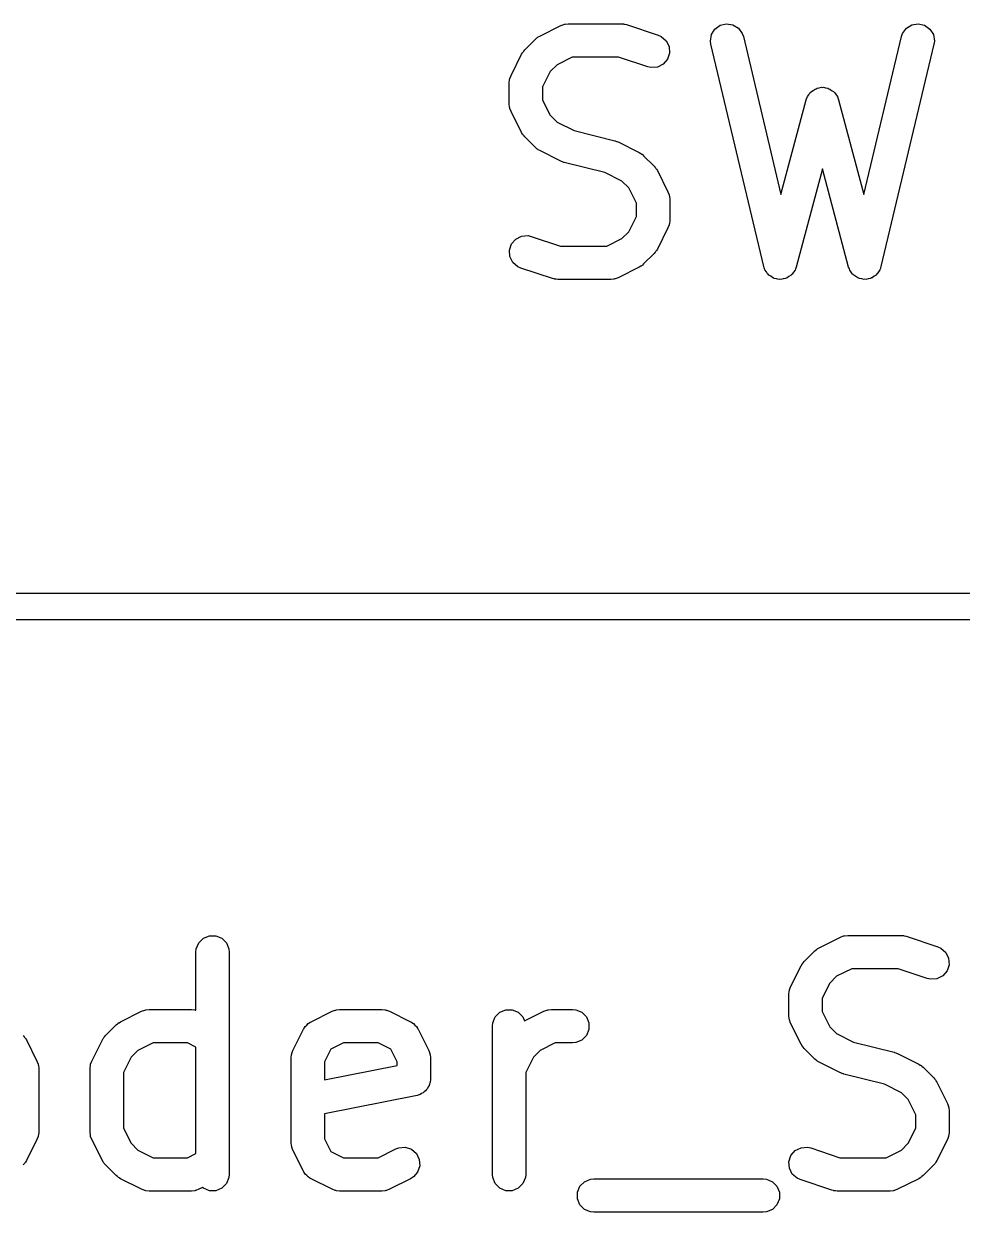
# Model space of a CAD drawing. Header units: millimetres. Extents: x 129 to 276, y -185 to -58.
# Drawn here: x 268.01 to 272.23, y -147.78 to -142.43 of the extents above; entities that cross this region are included whole.
import ezdxf

# ---------------------------------------------------------------- set-up
doc = ezdxf.new("R2010")
doc.units = ezdxf.units.MM
doc.layers.add('F.Fab', color=9, linetype='CONTINUOUS', true_color=0xafafaf)

msp = doc.modelspace()

# ---------------------------------------------------------------- linework, layer by layer
at = {"layer": 'F.Fab', "linetype": 'CONTINUOUS'}
for p, q in [((270.328364, -142.485356), (270.423602, -142.437737)), ((270.423602, -142.437737), (270.437333, -142.432482)), ((270.437333, -142.432482), (270.440022, -142.43229)), ((270.440022, -142.43229), (270.442511, -142.43126)), ((270.442511, -142.43126), (270.457143, -142.429819)), ((270.457143, -142.429819), (270.695238, -142.429819)), ((270.695238, -142.429819), (270.702643, -142.430548)), ((270.702643, -142.430548), (270.704618, -142.430408)), ((270.704618, -142.430408), (270.707215, -142.430998)), ((270.707215, -142.430998), (270.70987, -142.43126)), ((270.70987, -142.43126), (270.711701, -142.432018)), ((270.711701, -142.432018), (270.718955, -142.433668)), ((270.718955, -142.433668), (270.861812, -142.481287)), ((271.11645, -142.453806), (271.140157, -142.436649)), ((271.140157, -142.436649), (271.168625, -142.429871)), ((271.168625, -142.429871), (271.19752, -142.434504)), ((271.19752, -142.434504), (271.222442, -142.44984)), ((271.222442, -142.44984), (271.239599, -142.473547)), ((271.960402, -142.473547), (271.977559, -142.44984)), ((271.977559, -142.44984), (272.002481, -142.434504)), ((272.002481, -142.434504), (272.031376, -142.429871)), ((272.031376, -142.429871), (272.059844, -142.43665)), ((272.059844, -142.43665), (272.083551, -142.453806)), ((270.261253, -142.547024), (270.308872, -142.499405)), ((270.308872, -142.499405), (270.314621, -142.494686)), ((270.314621, -142.494686), (270.315921, -142.493188)), ((270.315921, -142.493188), (270.31818, -142.491766)), ((270.31818, -142.491766), (270.320237, -142.490078)), ((270.320237, -142.490078), (270.322064, -142.48932)), ((270.322064, -142.48932), (270.328364, -142.485356)), ((270.861812, -142.481287), (270.875237, -142.487281)), ((270.875237, -142.487281), (270.897344, -142.506455)), ((271.096481, -142.507623), (271.101114, -142.478728)), ((271.101114, -142.478728), (271.11645, -142.453806)), ((271.239599, -142.473547), (271.244389, -142.487447)), ((271.244389, -142.487447), (271.41364, -143.198303)), ((271.786359, -143.198303), (271.955612, -142.487448)), ((271.955612, -142.487448), (271.960402, -142.473547)), ((272.083551, -142.453806), (272.098887, -142.478728)), ((272.098887, -142.478728), (272.10352, -142.507623)), ((270.251926, -142.558389), (270.253614, -142.556332)), ((270.253614, -142.556332), (270.255036, -142.554073)), ((270.255036, -142.554073), (270.256534, -142.552773)), ((270.256534, -142.552773), (270.261253, -142.547024)), ((270.897344, -142.506455), (270.910431, -142.532628)), ((270.910431, -142.532628), (270.912506, -142.561818)), ((271.098469, -142.522191), (271.096481, -142.507623)), ((271.336564, -143.522191), (271.098469, -142.522191)), ((272.101532, -142.522191), (271.863436, -143.522191)), ((272.10352, -142.507623), (272.101532, -142.522191)), ((270.199585, -142.661754), (270.247204, -142.566516)), ((270.247204, -142.566516), (270.251168, -142.560216)), ((270.251168, -142.560216), (270.251926, -142.558389)), ((270.474848, -142.579819), (270.406332, -142.614077)), ((270.683068, -142.579819), (270.474848, -142.579819)), ((270.814377, -142.623589), (270.683068, -142.579819)), ((270.903252, -142.58958), (270.884078, -142.611688)), ((270.912506, -142.561818), (270.903252, -142.58958)), ((270.19433, -142.675486), (270.199585, -142.661754)), ((270.375925, -142.644484), (270.341667, -142.713)), ((270.406332, -142.614077), (270.375925, -142.644484)), ((270.828714, -142.626849), (270.814377, -142.623589)), ((270.857904, -142.624774), (270.828714, -142.626849)), ((270.884078, -142.611688), (270.857904, -142.624774)), ((270.191667, -142.695295), (270.193108, -142.680663)), ((270.191667, -142.790533), (270.191667, -142.695295)), ((270.193108, -142.680663), (270.194139, -142.678173)), ((270.194139, -142.678173), (270.19433, -142.675486)), ((270.341667, -142.713), (270.341667, -142.772828)), ((271.585624, -142.718237), (271.595185, -142.715688)), ((271.595185, -142.715688), (271.599997, -142.716327)), ((271.599997, -142.716327), (271.604816, -142.715687)), ((271.604816, -142.715687), (271.614386, -142.718239)), ((271.41364, -143.198303), (271.527532, -142.771208)), ((271.527532, -142.771208), (271.528817, -142.767779)), ((271.528817, -142.767779), (271.529009, -142.76634)), ((271.529009, -142.76634), (271.529998, -142.76463)), ((271.529998, -142.76463), (271.532695, -142.757441)), ((271.532695, -142.757441), (271.538712, -142.74958)), ((271.538712, -142.74958), (271.543671, -142.741015)), ((271.543671, -142.741015), (271.547528, -142.738062)), ((271.547528, -142.738062), (271.550482, -142.734204)), ((271.550482, -142.734204), (271.559049, -142.729243)), ((271.559049, -142.729243), (271.566909, -142.723228)), ((271.566909, -142.723228), (271.571601, -142.721976)), ((271.571601, -142.721976), (271.575807, -142.719542)), ((271.575807, -142.719542), (271.585624, -142.718237)), ((271.614386, -142.718239), (271.624193, -142.719542)), ((271.624193, -142.719542), (271.628394, -142.721974)), ((271.628394, -142.721974), (271.633091, -142.723227)), ((271.633091, -142.723227), (271.640953, -142.729245)), ((271.640953, -142.729245), (271.649518, -142.734204)), ((271.649518, -142.734204), (271.65247, -142.738061)), ((271.65247, -142.738061), (271.656329, -142.741015)), ((271.656329, -142.741015), (271.66129, -142.749583)), ((271.66129, -142.749583), (271.667305, -142.757442)), ((271.667305, -142.757442), (271.669999, -142.764626)), ((271.669999, -142.764626), (271.670991, -142.766339)), ((271.670991, -142.766339), (271.671182, -142.76778)), ((271.671182, -142.76778), (271.672468, -142.771208)), ((271.672468, -142.771208), (271.786359, -143.198303)), ((270.193108, -142.805165), (270.191667, -142.790533)), ((270.194139, -142.807654), (270.193108, -142.805165)), ((270.19433, -142.810342), (270.194139, -142.807654)), ((270.199585, -142.824074), (270.19433, -142.810342)), ((270.247204, -142.919312), (270.199585, -142.824074)), ((270.341667, -142.772828), (270.375925, -142.841344)), ((270.375925, -142.841344), (270.406332, -142.871751)), ((270.406332, -142.871751), (270.483319, -142.910244)), ((270.251168, -142.925611), (270.247204, -142.919312)), ((270.251926, -142.927439), (270.251168, -142.925611)), ((270.253614, -142.929495), (270.251926, -142.927439)), ((270.255036, -142.931755), (270.253614, -142.929495)), ((270.483319, -142.910244), (270.665809, -142.955867)), ((270.256534, -142.933054), (270.255036, -142.931755)), ((270.261253, -142.938804), (270.256534, -142.933054)), ((270.308872, -142.986423), (270.261253, -142.938804)), ((270.665809, -142.955867), (270.666888, -142.956252)), ((270.666888, -142.956252), (270.667428, -142.956291)), ((270.667428, -142.956291), (270.673509, -142.958618)), ((270.673509, -142.958618), (270.679655, -142.960814)), ((270.679655, -142.960814), (270.68009, -142.961136)), ((270.68009, -142.961136), (270.68116, -142.961546)), ((270.68116, -142.961546), (270.776398, -143.009165)), ((270.314621, -142.991141), (270.308872, -142.986423)), ((270.315921, -142.99264), (270.314621, -142.991141)), ((270.31818, -142.994061), (270.315921, -142.99264)), ((270.320237, -142.99575), (270.31818, -142.994061)), ((270.322064, -142.996507), (270.320237, -142.99575)), ((270.328364, -143.000472), (270.322064, -142.996507)), ((270.423602, -143.048091), (270.328364, -143.000472)), ((270.776398, -143.009165), (270.782697, -143.013129)), ((270.782697, -143.013129), (270.784525, -143.013887)), ((270.784525, -143.013887), (270.786581, -143.015575)), ((270.786581, -143.015575), (270.788841, -143.016997)), ((270.788841, -143.016997), (270.79014, -143.018495)), ((270.79014, -143.018495), (270.79589, -143.023214)), ((270.79589, -143.023214), (270.843509, -143.070833)), ((270.424671, -143.0485), (270.423602, -143.048091)), ((270.425107, -143.048823), (270.424671, -143.0485)), ((270.431243, -143.051015), (270.425107, -143.048823)), ((270.437333, -143.053346), (270.431243, -143.051015)), ((270.437873, -143.053384), (270.437333, -143.053346)), ((270.438953, -143.05377), (270.437873, -143.053384)), ((270.621443, -143.099392), (270.438953, -143.05377)), ((270.843509, -143.070833), (270.848227, -143.076582)), ((270.848227, -143.076582), (270.849726, -143.077882)), ((270.849726, -143.077882), (270.851147, -143.080141)), ((270.851147, -143.080141), (270.852836, -143.082198)), ((270.852836, -143.082198), (270.853593, -143.084025)), ((270.853593, -143.084025), (270.857558, -143.090325)), ((270.857558, -143.090325), (270.905177, -143.185563)), ((271.599999, -143.081613), (271.481992, -143.524144)), ((271.718008, -143.524144), (271.599999, -143.081613)), ((270.69843, -143.137886), (270.621443, -143.099392)), ((270.728837, -143.168293), (270.69843, -143.137886)), ((270.763095, -143.236809), (270.728837, -143.168293)), ((270.905177, -143.185563), (270.910432, -143.199294)), ((270.763095, -143.296637), (270.763095, -143.236809)), ((270.910432, -143.199294), (270.910623, -143.201983)), ((270.910623, -143.201983), (270.911654, -143.204472)), ((270.911654, -143.204472), (270.913095, -143.219104)), ((270.913095, -143.219104), (270.913095, -143.314342)), ((270.728836, -143.365153), (270.763095, -143.296637)), ((270.905177, -143.347883), (270.857558, -143.443121)), ((270.910432, -143.334152), (270.905177, -143.347883)), ((270.910623, -143.331462), (270.910432, -143.334152)), ((270.911654, -143.328974), (270.910623, -143.331462)), ((270.913095, -143.314342), (270.911654, -143.328974)), ((270.20151, -143.420057), (270.220684, -143.39795)), ((270.220684, -143.39795), (270.246857, -143.384864)), ((270.246857, -143.384864), (270.276047, -143.382789)), ((270.276047, -143.382789), (270.290384, -143.386049)), ((270.290384, -143.386049), (270.421694, -143.429819)), ((270.629914, -143.429819), (270.698429, -143.395561)), ((270.698429, -143.395561), (270.728836, -143.365153)), ((270.192256, -143.44782), (270.20151, -143.420057)), ((270.194331, -143.47701), (270.192256, -143.44782)), ((270.421694, -143.429819), (270.629914, -143.429819)), ((270.843509, -143.462613), (270.795891, -143.510232)), ((270.848227, -143.456863), (270.843509, -143.462613)), ((270.849726, -143.455564), (270.848227, -143.456863)), ((270.851147, -143.453305), (270.849726, -143.455564)), ((270.852837, -143.451247), (270.851147, -143.453305)), ((270.853594, -143.449417), (270.852837, -143.451247)), ((270.857558, -143.443121), (270.853594, -143.449417)), ((270.207417, -143.503183), (270.194331, -143.47701)), ((270.229524, -143.522357), (270.207417, -143.503183)), ((270.784525, -143.51956), (270.782697, -143.520317)), ((270.786581, -143.517872), (270.784525, -143.51956)), ((270.788841, -143.51645), (270.786581, -143.517872)), ((270.790141, -143.51495), (270.788841, -143.51645)), ((270.795891, -143.510232), (270.790141, -143.51495)), ((270.24295, -143.528351), (270.229524, -143.522357)), ((270.385806, -143.57597), (270.24295, -143.528351)), ((270.68116, -143.571901), (270.667428, -143.577156)), ((270.776398, -143.524282), (270.68116, -143.571901)), ((270.782697, -143.520317), (270.776398, -143.524282)), ((271.338293, -143.52721), (271.336564, -143.522191)), ((271.338533, -143.529012), (271.338293, -143.52721)), ((271.339475, -143.53064), (271.338533, -143.529012)), ((271.341354, -143.536091), (271.339475, -143.53064)), ((271.34774, -143.544915), (271.341354, -143.536091)), ((271.353195, -143.554337), (271.34774, -143.544915)), ((271.356252, -143.556677), (271.353195, -143.554337)), ((271.358511, -143.559798), (271.356252, -143.556677)), ((271.367786, -143.565505), (271.358511, -143.559798)), ((271.376433, -143.572124), (271.367786, -143.565505)), ((271.380153, -143.573116), (271.376433, -143.572124)), ((271.440796, -143.572989), (271.437048, -143.573881)), ((271.44962, -143.566602), (271.440796, -143.572989)), ((271.459042, -143.561148), (271.44962, -143.566602)), ((271.461382, -143.55809), (271.459042, -143.561148)), ((271.464503, -143.555832), (271.461382, -143.55809)), ((271.47021, -143.546556), (271.464503, -143.555832)), ((271.476829, -143.53791), (271.47021, -143.546556)), ((271.478854, -143.53251), (271.476829, -143.53791)), ((271.479839, -143.53091), (271.478854, -143.53251)), ((271.480126, -143.529118), (271.479839, -143.53091)), ((271.481992, -143.524144), (271.480126, -143.529118)), ((271.719873, -143.529119), (271.718008, -143.524144)), ((271.720161, -143.53091), (271.719873, -143.529119)), ((271.721145, -143.532509), (271.720161, -143.53091)), ((271.723171, -143.537911), (271.721145, -143.532509)), ((271.729791, -143.546559), (271.723171, -143.537911)), ((271.735497, -143.555832), (271.729791, -143.546559)), ((271.738617, -143.55809), (271.735497, -143.555832)), ((271.740958, -143.561148), (271.738617, -143.55809)), ((271.750379, -143.566602), (271.740958, -143.561148)), ((271.759204, -143.572989), (271.750379, -143.566602)), ((271.762951, -143.573881), (271.759204, -143.572989)), ((271.823567, -143.572125), (271.819843, -143.573118)), ((271.832217, -143.565503), (271.823567, -143.572125)), ((271.841489, -143.559798), (271.832217, -143.565503)), ((271.843747, -143.556677), (271.841489, -143.559798)), ((271.846805, -143.554337), (271.843747, -143.556677)), ((271.85226, -143.544914), (271.846805, -143.554337)), ((271.858646, -143.536091), (271.85226, -143.544914)), ((271.860523, -143.530642), (271.858646, -143.536091)), ((271.861467, -143.529013), (271.860523, -143.530642)), ((271.861706, -143.527209), (271.861467, -143.529013)), ((271.863436, -143.522191), (271.861706, -143.527209)), ((270.393061, -143.577619), (270.385806, -143.57597)), ((270.394892, -143.578378), (270.393061, -143.577619)), ((270.397545, -143.578639), (270.394892, -143.578378)), ((270.400143, -143.57923), (270.397545, -143.578639)), ((270.402117, -143.579089), (270.400143, -143.57923)), ((270.409524, -143.579819), (270.402117, -143.579089)), ((270.647619, -143.579819), (270.409524, -143.579819)), ((270.662251, -143.578378), (270.647619, -143.579819)), ((270.66474, -143.577346), (270.662251, -143.578378)), ((270.667428, -143.577156), (270.66474, -143.577346)), ((271.383433, -143.575134), (271.380153, -143.573116)), ((271.394187, -143.576858), (271.383433, -143.575134)), ((271.404709, -143.579664), (271.394187, -143.576858)), ((271.408524, -143.579157), (271.404709, -143.579664)), ((271.412328, -143.579767), (271.408524, -143.579157)), ((271.422926, -143.577243), (271.412328, -143.579767)), ((271.433717, -143.57581), (271.422926, -143.577243)), ((271.437048, -143.573881), (271.433717, -143.57581)), ((271.766283, -143.57581), (271.762951, -143.573881)), ((271.777076, -143.577244), (271.766283, -143.57581)), ((271.787672, -143.579767), (271.777076, -143.577244)), ((271.791473, -143.579157), (271.787672, -143.579767)), ((271.795292, -143.579665), (271.791473, -143.579157)), ((271.805823, -143.576856), (271.795292, -143.579665)), ((271.816567, -143.575134), (271.805823, -143.576856)), ((271.819843, -143.573118), (271.816567, -143.575134)), ((262.06, -144.99), (273.94, -144.99)), ((274, -145.11), (262, -145.11)), ((268.783584, -146.590187), (268.794783, -146.563151)), ((268.794783, -146.563151), (268.815475, -146.542459)), ((268.815475, -146.542459), (268.842511, -146.53126)), ((268.842511, -146.53126), (268.871775, -146.53126)), ((268.871775, -146.53126), (268.898811, -146.542459)), ((268.898811, -146.542459), (268.919503, -146.563151)), ((268.919503, -146.563151), (268.930702, -146.590187)), ((271.585508, -146.585356), (271.680746, -146.537737)), ((271.680746, -146.537737), (271.694477, -146.532482)), ((271.694477, -146.532482), (271.697166, -146.53229)), ((271.697166, -146.53229), (271.699655, -146.53126)), ((271.699655, -146.53126), (271.714287, -146.529819)), ((271.714287, -146.529819), (271.952382, -146.529819)), ((271.952382, -146.529819), (271.959787, -146.530548)), ((271.959787, -146.530548), (271.961762, -146.530408)), ((271.961762, -146.530408), (271.964359, -146.530998)), ((271.964359, -146.530998), (271.967014, -146.53126)), ((271.967014, -146.53126), (271.968845, -146.532018)), ((271.968845, -146.532018), (271.976099, -146.533668)), ((271.976099, -146.533668), (272.118956, -146.581287)), ((268.782143, -146.604819), (268.783584, -146.590187)), ((268.782143, -146.865979), (268.782143, -146.604819)), ((268.930702, -146.590187), (268.932143, -146.604819)), ((268.932143, -146.604819), (268.932143, -147.604819)), ((271.518397, -146.647024), (271.566016, -146.599405)), ((271.566016, -146.599405), (271.571765, -146.594686)), ((271.571765, -146.594686), (271.573065, -146.593188)), ((271.573065, -146.593188), (271.575324, -146.591766)), ((271.575324, -146.591766), (271.577381, -146.590078)), ((271.577381, -146.590078), (271.579208, -146.58932)), ((271.579208, -146.58932), (271.585508, -146.585356)), ((272.118956, -146.581287), (272.132381, -146.587281)), ((272.132381, -146.587281), (272.154488, -146.606455)), ((272.154488, -146.606455), (272.167575, -146.632628)), ((271.456729, -146.761754), (271.504348, -146.666516)), ((271.504348, -146.666516), (271.508312, -146.660216)), ((271.508312, -146.660216), (271.50907, -146.658389)), ((271.50907, -146.658389), (271.510758, -146.656332)), ((271.510758, -146.656332), (271.51218, -146.654073)), ((271.51218, -146.654073), (271.513678, -146.652773)), ((271.513678, -146.652773), (271.518397, -146.647024)), ((272.16965, -146.661818), (272.160396, -146.68958)), ((272.167575, -146.632628), (272.16965, -146.661818)), ((271.663476, -146.714077), (271.633069, -146.744484)), ((271.731992, -146.679819), (271.663476, -146.714077)), ((271.940212, -146.679819), (271.731992, -146.679819)), ((272.071521, -146.723589), (271.940212, -146.679819)), ((272.085858, -146.726849), (272.071521, -146.723589)), ((272.115048, -146.724774), (272.085858, -146.726849)), ((272.141222, -146.711688), (272.115048, -146.724774)), ((272.160396, -146.68958), (272.141222, -146.711688)), ((271.450252, -146.780663), (271.451283, -146.778173)), ((271.451283, -146.778173), (271.451474, -146.775486)), ((271.451474, -146.775486), (271.456729, -146.761754)), ((271.633069, -146.744484), (271.598811, -146.813)), ((271.448811, -146.795295), (271.450252, -146.780663)), ((271.448811, -146.890533), (271.448811, -146.795295)), ((271.598811, -146.813), (271.598811, -146.872828)), ((268.44265, -146.918689), (268.537888, -146.87107)), ((268.537888, -146.87107), (268.551619, -146.865815)), ((268.551619, -146.865815), (268.554308, -146.865623)), ((268.554308, -146.865623), (268.556797, -146.864593)), ((268.556797, -146.864593), (268.571429, -146.863152)), ((268.571429, -146.863152), (268.761905, -146.863152)), ((268.761905, -146.863152), (268.776537, -146.864593)), ((268.776537, -146.864593), (268.779026, -146.865624)), ((268.779026, -146.865624), (268.781714, -146.865815)), ((268.781714, -146.865815), (268.782143, -146.865979)), ((269.299793, -146.918689), (269.395031, -146.87107)), ((269.395031, -146.87107), (269.408762, -146.865815)), ((269.408762, -146.865815), (269.411451, -146.865623)), ((269.411451, -146.865623), (269.41394, -146.864593)), ((269.41394, -146.864593), (269.428572, -146.863152)), ((269.428572, -146.863152), (269.619048, -146.863152)), ((269.619048, -146.863152), (269.63368, -146.864593)), ((269.63368, -146.864593), (269.636169, -146.865624)), ((269.636169, -146.865624), (269.638857, -146.865815)), ((269.638857, -146.865815), (269.652589, -146.87107)), ((269.652589, -146.87107), (269.747827, -146.918689)), ((270.128117, -146.896484), (270.148809, -146.875792)), ((270.148809, -146.875792), (270.175845, -146.864593)), ((270.175845, -146.864593), (270.205109, -146.864593)), ((270.205109, -146.864593), (270.232145, -146.875792)), ((270.232145, -146.875792), (270.252837, -146.896484)), ((270.260342, -146.914604), (270.347412, -146.87107)), ((270.347412, -146.87107), (270.361143, -146.865815)), ((270.361143, -146.865815), (270.363832, -146.865623)), ((270.363832, -146.865623), (270.366321, -146.864593)), ((270.366321, -146.864593), (270.380953, -146.863152)), ((270.380953, -146.863152), (270.476191, -146.863152)), ((270.476191, -146.863152), (270.490823, -146.864593)), ((270.490823, -146.864593), (270.517859, -146.875792)), ((270.517859, -146.875792), (270.538551, -146.896484)), ((271.598811, -146.872828), (271.633069, -146.941344)), ((268.375539, -146.980357), (268.423158, -146.932738)), ((268.423158, -146.932738), (268.428907, -146.928019)), ((268.428907, -146.928019), (268.430207, -146.926521)), ((268.430207, -146.926521), (268.432466, -146.925099)), ((268.432466, -146.925099), (268.434523, -146.923411)), ((268.434523, -146.923411), (268.43635, -146.922653)), ((268.43635, -146.922653), (268.44265, -146.918689)), ((269.269422, -146.947192), (269.274084, -146.939787)), ((269.274084, -146.939787), (269.281188, -146.933625)), ((269.281188, -146.933625), (269.28735, -146.926521)), ((269.28735, -146.926521), (269.294755, -146.921859)), ((269.294755, -146.921859), (269.296192, -146.920614)), ((269.296192, -146.920614), (269.297345, -146.920229)), ((269.297345, -146.920229), (269.299793, -146.918689)), ((269.747827, -146.918689), (269.750274, -146.920229)), ((269.750274, -146.920229), (269.751428, -146.920614)), ((269.751428, -146.920614), (269.752864, -146.921859)), ((269.752864, -146.921859), (269.76027, -146.926521)), ((269.76027, -146.926521), (269.766431, -146.933625)), ((269.766431, -146.933625), (269.773536, -146.939787)), ((269.773536, -146.939787), (269.778197, -146.947192)), ((270.115477, -146.938152), (270.116918, -146.92352)), ((270.115477, -147.604819), (270.115477, -146.938152)), ((270.116918, -146.92352), (270.128117, -146.896484)), ((270.252837, -146.896484), (270.260342, -146.914604)), ((270.538551, -146.896484), (270.54975, -146.92352)), ((270.54975, -146.92352), (270.54975, -146.952784)), ((271.450252, -146.905165), (271.448811, -146.890533)), ((271.451283, -146.907654), (271.450252, -146.905165)), ((271.451474, -146.910342), (271.451283, -146.907654)), ((271.456729, -146.924074), (271.451474, -146.910342)), ((271.504348, -147.019312), (271.456729, -146.924074)), ((268.005414, -146.980357), (268.010132, -146.986106)), ((268.010132, -146.986106), (268.011631, -146.987406)), ((268.011631, -146.987406), (268.013052, -146.989665)), ((268.013052, -146.989665), (268.014741, -146.991722)), ((268.014741, -146.991722), (268.015498, -146.993549)), ((268.015498, -146.993549), (268.019463, -146.999849)), ((268.36149, -146.999849), (268.365454, -146.993549)), ((268.365454, -146.993549), (268.366212, -146.991722)), ((268.366212, -146.991722), (268.3679, -146.989665)), ((268.3679, -146.989665), (268.369322, -146.987406)), ((268.369322, -146.987406), (268.37082, -146.986106)), ((268.37082, -146.986106), (268.375539, -146.980357)), ((269.218633, -147.047468), (269.266252, -146.95223)), ((269.266252, -146.95223), (269.267792, -146.949782)), ((269.267792, -146.949782), (269.268177, -146.948629)), ((269.268177, -146.948629), (269.269422, -146.947192)), ((269.778197, -146.947192), (269.779443, -146.948629)), ((269.779443, -146.948629), (269.779827, -146.949782)), ((269.779827, -146.949782), (269.781368, -146.95223)), ((269.781368, -146.95223), (269.828987, -147.047468)), ((270.538551, -146.97982), (270.517859, -147.000512)), ((270.54975, -146.952784), (270.538551, -146.97982)), ((271.633069, -146.941344), (271.663476, -146.971751)), ((271.663476, -146.971751), (271.740463, -147.010244)), ((268.019463, -146.999849), (268.067082, -147.095087)), ((268.313871, -147.095087), (268.36149, -146.999849)), ((268.520618, -147.04741), (268.490211, -147.077817)), ((268.589134, -147.013152), (268.520618, -147.04741)), ((268.7442, -147.013152), (268.589134, -147.013152)), ((268.782143, -147.032123), (268.7442, -147.013152)), ((268.782143, -147.510847), (268.782143, -147.032123)), ((269.213378, -147.0612), (269.218633, -147.047468)), ((269.389235, -147.041672), (269.360715, -147.098714)), ((269.446277, -147.013152), (269.389235, -147.041672)), ((269.601343, -147.013152), (269.446277, -147.013152)), ((269.658384, -147.041672), (269.601343, -147.013152)), ((269.686905, -147.098714), (269.658384, -147.041672)), ((269.828987, -147.047468), (269.834242, -147.061199)), ((270.330142, -147.04741), (270.299735, -147.077817)), ((270.398658, -147.013152), (270.330142, -147.04741)), ((270.476191, -147.013152), (270.398658, -147.013152)), ((270.490823, -147.011711), (270.476191, -147.013152)), ((270.517859, -147.000512), (270.490823, -147.011711)), ((271.508312, -147.025611), (271.504348, -147.019312)), ((271.50907, -147.027439), (271.508312, -147.025611)), ((271.510758, -147.029495), (271.50907, -147.027439)), ((271.51218, -147.031755), (271.510758, -147.029495)), ((271.513678, -147.033054), (271.51218, -147.031755)), ((271.518397, -147.038804), (271.513678, -147.033054)), ((271.566016, -147.086423), (271.518397, -147.038804)), ((271.740463, -147.010244), (271.922953, -147.055867)), ((268.067082, -147.095087), (268.072337, -147.108818)), ((268.308616, -147.108819), (268.313871, -147.095087)), ((268.490211, -147.077817), (268.455953, -147.146333)), ((269.210715, -147.081009), (269.212156, -147.066377)), ((269.210715, -147.461961), (269.210715, -147.081009)), ((269.212156, -147.066377), (269.213187, -147.063887)), ((269.213187, -147.063887), (269.213378, -147.0612)), ((269.360715, -147.098714), (269.360715, -147.179999)), ((269.686905, -147.114762), (269.686905, -147.098714)), ((269.834242, -147.061199), (269.834433, -147.063888)), ((269.834433, -147.063888), (269.835464, -147.066377)), ((269.835464, -147.066377), (269.836905, -147.081009)), ((269.836905, -147.081009), (269.836905, -147.176247)), ((270.299735, -147.077817), (270.265477, -147.146333)), ((271.571765, -147.091141), (271.566016, -147.086423)), ((271.573065, -147.09264), (271.571765, -147.091141)), ((271.575324, -147.094061), (271.573065, -147.09264)), ((271.577381, -147.09575), (271.575324, -147.094061)), ((271.579208, -147.096507), (271.577381, -147.09575)), ((271.585508, -147.100472), (271.579208, -147.096507)), ((271.680746, -147.148091), (271.585508, -147.100472)), ((271.922953, -147.055867), (271.924032, -147.056252)), ((271.924032, -147.056252), (271.924572, -147.056291)), ((271.924572, -147.056291), (271.930653, -147.058618)), ((271.930653, -147.058618), (271.936799, -147.060814)), ((271.936799, -147.060814), (271.937234, -147.061136)), ((271.937234, -147.061136), (271.938304, -147.061546)), ((271.938304, -147.061546), (272.033542, -147.109165)), ((268.072337, -147.108818), (268.072528, -147.111507)), ((268.072528, -147.111507), (268.073559, -147.113996)), ((268.073559, -147.113996), (268.075, -147.128628)), ((268.075, -147.128628), (268.075, -147.414342)), ((268.305953, -147.128628), (268.307394, -147.113996)), ((268.305953, -147.414342), (268.305953, -147.128628)), ((268.307394, -147.113996), (268.308425, -147.111506)), ((268.308425, -147.111506), (268.308616, -147.108819)), ((268.455953, -147.146333), (268.455953, -147.396637)), ((269.360715, -147.179999), (269.686905, -147.114762)), ((270.265477, -147.146333), (270.265477, -147.604819)), ((271.681815, -147.1485), (271.680746, -147.148091)), ((271.682251, -147.148823), (271.681815, -147.1485)), ((271.688387, -147.151015), (271.682251, -147.148823)), ((271.694477, -147.153346), (271.688387, -147.151015)), ((271.695017, -147.153384), (271.694477, -147.153346)), ((271.696097, -147.15377), (271.695017, -147.153384)), ((271.878587, -147.199392), (271.696097, -147.15377)), ((272.033542, -147.109165), (272.039841, -147.113129)), ((272.039841, -147.113129), (272.041669, -147.113887)), ((272.041669, -147.113887), (272.043725, -147.115575)), ((272.043725, -147.115575), (272.045985, -147.116997)), ((272.045985, -147.116997), (272.047284, -147.118495)), ((272.047284, -147.118495), (272.053034, -147.123214)), ((272.053034, -147.123214), (272.100653, -147.170833)), ((269.831225, -147.204876), (269.827108, -147.211051)), ((269.83265, -147.19767), (269.831225, -147.204876)), ((269.835464, -147.190879), (269.83265, -147.19767)), ((269.836905, -147.176247), (269.835464, -147.190879)), ((271.955574, -147.237886), (271.878587, -147.199392)), ((272.100653, -147.170833), (272.105371, -147.176582)), ((272.105371, -147.176582), (272.10687, -147.177882)), ((272.10687, -147.177882), (272.108291, -147.180141)), ((272.108291, -147.180141), (272.10998, -147.182198)), ((272.10998, -147.182198), (272.110737, -147.184025)), ((272.110737, -147.184025), (272.114702, -147.190325)), ((272.114702, -147.190325), (272.162321, -147.285563)), ((269.776613, -147.249791), (269.360715, -147.33297)), ((269.790679, -147.245508), (269.776613, -147.249791)), ((269.796784, -147.241419), (269.790679, -147.245508)), ((269.803573, -147.238607), (269.796784, -147.241419)), ((269.808825, -147.233354), (269.803573, -147.238607)), ((269.814993, -147.229224), (269.808825, -147.233354)), ((269.819067, -147.223113), (269.814993, -147.229224)), ((269.824265, -147.217915), (269.819067, -147.223113)), ((269.827108, -147.211051), (269.824265, -147.217915)), ((271.985981, -147.268293), (271.955574, -147.237886)), ((272.020239, -147.336809), (271.985981, -147.268293)), ((272.162321, -147.285563), (272.167576, -147.299294)), ((272.167576, -147.299294), (272.167767, -147.301983)), ((272.167767, -147.301983), (272.168798, -147.304472)), ((272.168798, -147.304472), (272.170239, -147.319104)), ((269.360715, -147.33297), (269.360715, -147.444256)), ((272.020239, -147.396637), (272.020239, -147.336809)), ((272.170239, -147.319104), (272.170239, -147.414342)), ((268.075, -147.414342), (268.073559, -147.428974)), ((268.307394, -147.428974), (268.305953, -147.414342)), ((268.455953, -147.396637), (268.490211, -147.465153)), ((271.98598, -147.465153), (272.020239, -147.396637)), ((272.170239, -147.414342), (272.168798, -147.428974)), ((268.067082, -147.447883), (268.019463, -147.543121)), ((268.072337, -147.434152), (268.067082, -147.447883)), ((268.072528, -147.431462), (268.072337, -147.434152)), ((268.073559, -147.428974), (268.072528, -147.431462)), ((268.308425, -147.431463), (268.307394, -147.428974)), ((268.308616, -147.434151), (268.308425, -147.431463)), ((268.313871, -147.447883), (268.308616, -147.434151)), ((268.36149, -147.543121), (268.313871, -147.447883)), ((268.490211, -147.465153), (268.520618, -147.495561)), ((269.212156, -147.476593), (269.210715, -147.461961)), ((269.360715, -147.444256), (269.389235, -147.501298)), ((271.955573, -147.495561), (271.98598, -147.465153)), ((272.162321, -147.447883), (272.114702, -147.543121)), ((272.167576, -147.434152), (272.162321, -147.447883)), ((272.167767, -147.431462), (272.167576, -147.434152)), ((272.168798, -147.428974), (272.167767, -147.431462)), ((268.520618, -147.495561), (268.589134, -147.529819)), ((268.7442, -147.529819), (268.782143, -147.510847)), ((269.213187, -147.479082), (269.212156, -147.476593)), ((269.213378, -147.48177), (269.213187, -147.479082)), ((269.218633, -147.495502), (269.213378, -147.48177)), ((269.266252, -147.590741), (269.218633, -147.495502)), ((269.389235, -147.501298), (269.446277, -147.529819)), ((269.601343, -147.529819), (269.680745, -147.490118)), ((269.680745, -147.490118), (269.694476, -147.484863)), ((269.694476, -147.484863), (269.723666, -147.482789)), ((269.723666, -147.482789), (269.751428, -147.492043)), ((269.751428, -147.492043), (269.773535, -147.511216)), ((269.773535, -147.511216), (269.786623, -147.537391)), ((271.4494, -147.54782), (271.458654, -147.520057)), ((271.458654, -147.520057), (271.477828, -147.49795)), ((271.477828, -147.49795), (271.504001, -147.484864)), ((271.504001, -147.484864), (271.533191, -147.482789)), ((271.533191, -147.482789), (271.547528, -147.486049)), ((271.547528, -147.486049), (271.678838, -147.529819)), ((271.887058, -147.529819), (271.955573, -147.495561)), ((268.010132, -147.556863), (268.005414, -147.562613)), ((268.011631, -147.555564), (268.010132, -147.556863)), ((268.013052, -147.553305), (268.011631, -147.555564)), ((268.014742, -147.551247), (268.013052, -147.553305)), ((268.015499, -147.549417), (268.014742, -147.551247)), ((268.019463, -147.543121), (268.015499, -147.549417)), ((268.365453, -147.549417), (268.36149, -147.543121)), ((268.366211, -147.551247), (268.365453, -147.549417)), ((268.3679, -147.553305), (268.366211, -147.551247)), ((268.369322, -147.555564), (268.3679, -147.553305)), ((268.37082, -147.556863), (268.369322, -147.555564)), ((268.375538, -147.562612), (268.37082, -147.556863)), ((268.423157, -147.610232), (268.375538, -147.562612)), ((268.589134, -147.529819), (268.7442, -147.529819)), ((269.446277, -147.529819), (269.601343, -147.529819)), ((269.788697, -147.566581), (269.779443, -147.594342)), ((269.786623, -147.537391), (269.788697, -147.566581)), ((271.451475, -147.57701), (271.4494, -147.54782)), ((271.464561, -147.603183), (271.451475, -147.57701)), ((271.678838, -147.529819), (271.887058, -147.529819)), ((272.100653, -147.562613), (272.053035, -147.610232)), ((272.105371, -147.556863), (272.100653, -147.562613)), ((272.10687, -147.555564), (272.105371, -147.556863)), ((272.108291, -147.553305), (272.10687, -147.555564)), ((272.109981, -147.551247), (272.108291, -147.553305)), ((272.110738, -147.549417), (272.109981, -147.551247)), ((272.114702, -147.543121), (272.110738, -147.549417)), ((268.428906, -147.61495), (268.423157, -147.610232)), ((268.430207, -147.61645), (268.428906, -147.61495)), ((268.432466, -147.617872), (268.430207, -147.61645)), ((268.434523, -147.61956), (268.432466, -147.617872)), ((268.43635, -147.620317), (268.434523, -147.61956)), ((268.44265, -147.624282), (268.43635, -147.620317)), ((268.537888, -147.671901), (268.44265, -147.624282)), ((268.930702, -147.619451), (268.919503, -147.646487)), ((268.932143, -147.604819), (268.930702, -147.619451)), ((269.267792, -147.593187), (269.266252, -147.590741)), ((269.268177, -147.594342), (269.267792, -147.593187)), ((269.269423, -147.595779), (269.268177, -147.594342)), ((269.274084, -147.603183), (269.269423, -147.595779)), ((269.281186, -147.609342), (269.274084, -147.603183)), ((269.28735, -147.61645), (269.281186, -147.609342)), ((269.294755, -147.621111), (269.28735, -147.61645)), ((269.296192, -147.622357), (269.294755, -147.621111)), ((269.297345, -147.622741), (269.296192, -147.622357)), ((269.299793, -147.624282), (269.297345, -147.622741)), ((269.395031, -147.671901), (269.299793, -147.624282)), ((269.747827, -147.624282), (269.652589, -147.671901)), ((269.76027, -147.61645), (269.747827, -147.624282)), ((269.779443, -147.594342), (269.76027, -147.61645)), ((270.116918, -147.619451), (270.115477, -147.604819)), ((270.128117, -147.646487), (270.116918, -147.619451)), ((270.264036, -147.619451), (270.252837, -147.646487)), ((270.265477, -147.604819), (270.264036, -147.619451)), ((270.529762, -147.637697), (270.556798, -147.626498)), ((270.556798, -147.626498), (270.57143, -147.625057)), ((270.57143, -147.625057), (271.333334, -147.625057)), ((271.333334, -147.625057), (271.347966, -147.626498)), ((271.347966, -147.626498), (271.375002, -147.637697)), ((271.486668, -147.622357), (271.464561, -147.603183)), ((271.500094, -147.628351), (271.486668, -147.622357)), ((271.64295, -147.67597), (271.500094, -147.628351)), ((272.033542, -147.624282), (271.938304, -147.671901)), ((272.039841, -147.620317), (272.033542, -147.624282)), ((272.041669, -147.61956), (272.039841, -147.620317)), ((272.043725, -147.617872), (272.041669, -147.61956)), ((272.045985, -147.61645), (272.043725, -147.617872)), ((272.047285, -147.61495), (272.045985, -147.61645)), ((272.053035, -147.610232), (272.047285, -147.61495)), ((268.551619, -147.677156), (268.537888, -147.671901)), ((268.554308, -147.677347), (268.551619, -147.677156)), ((268.556797, -147.678378), (268.554308, -147.677347)), ((268.571429, -147.679819), (268.556797, -147.678378)), ((268.761905, -147.679819), (268.571429, -147.679819)), ((268.776537, -147.678378), (268.761905, -147.679819)), ((268.779026, -147.677346), (268.776537, -147.678378)), ((268.781714, -147.677156), (268.779026, -147.677346)), ((268.795446, -147.671901), (268.781714, -147.677156)), ((268.811946, -147.66365), (268.795446, -147.671901)), ((268.815475, -147.667179), (268.811946, -147.66365)), ((268.842511, -147.678378), (268.815475, -147.667179)), ((268.871775, -147.678378), (268.842511, -147.678378)), ((268.898811, -147.667179), (268.871775, -147.678378)), ((268.919503, -147.646487), (268.898811, -147.667179)), ((269.408762, -147.677156), (269.395031, -147.671901)), ((269.411451, -147.677347), (269.408762, -147.677156)), ((269.41394, -147.678378), (269.411451, -147.677347)), ((269.428572, -147.679819), (269.41394, -147.678378)), ((269.619048, -147.679819), (269.428572, -147.679819)), ((269.63368, -147.678378), (269.619048, -147.679819)), ((269.636169, -147.677346), (269.63368, -147.678378)), ((269.638857, -147.677156), (269.636169, -147.677346)), ((269.652589, -147.671901), (269.638857, -147.677156)), ((270.148809, -147.667179), (270.128117, -147.646487)), ((270.175845, -147.678378), (270.148809, -147.667179)), ((270.205109, -147.678378), (270.175845, -147.678378)), ((270.232145, -147.667179), (270.205109, -147.678378)), ((270.252837, -147.646487), (270.232145, -147.667179)), ((270.497871, -147.685425), (270.50907, -147.658389)), ((270.497871, -147.714689), (270.497871, -147.685425)), ((270.50907, -147.658389), (270.529762, -147.637697)), ((271.375002, -147.637697), (271.395694, -147.658389)), ((271.395694, -147.658389), (271.406893, -147.685425)), ((271.406893, -147.685425), (271.406893, -147.714689)), ((271.650205, -147.677619), (271.64295, -147.67597)), ((271.652036, -147.678378), (271.650205, -147.677619)), ((271.654689, -147.678639), (271.652036, -147.678378)), ((271.657287, -147.67923), (271.654689, -147.678639)), ((271.659261, -147.679089), (271.657287, -147.67923)), ((271.666668, -147.679819), (271.659261, -147.679089)), ((271.904763, -147.679819), (271.666668, -147.679819)), ((271.919395, -147.678378), (271.904763, -147.679819)), ((271.921884, -147.677346), (271.919395, -147.678378)), ((271.924572, -147.677156), (271.921884, -147.677346)), ((271.938304, -147.671901), (271.924572, -147.677156)), ((270.50907, -147.741725), (270.497871, -147.714689)), ((270.529762, -147.762417), (270.50907, -147.741725)), ((271.395694, -147.741725), (271.375002, -147.762417)), ((271.406893, -147.714689), (271.395694, -147.741725)), ((270.556798, -147.773616), (270.529762, -147.762417)), ((270.57143, -147.775057), (270.556798, -147.773616)), ((271.333334, -147.775057), (270.57143, -147.775057)), ((271.347966, -147.773616), (271.333334, -147.775057)), ((271.375002, -147.762417), (271.347966, -147.773616))]:
    msp.add_line(p, q, dxfattribs=at)

doc.saveas('drawing.dxf')
